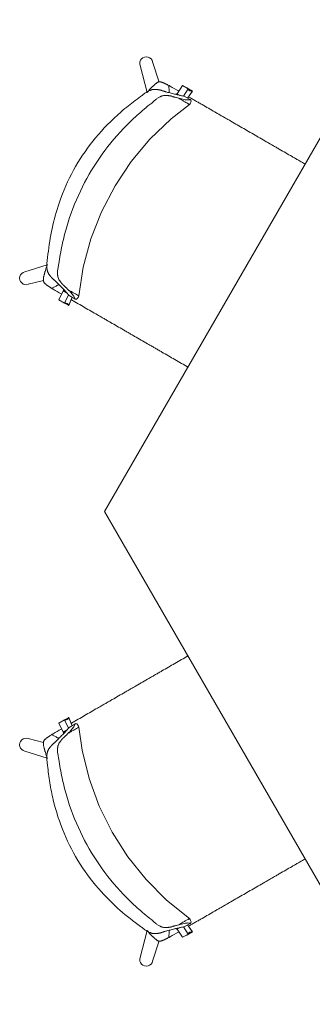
# Model space of a CAD drawing. Header units: millimetres. Extents: x 155927 to 326028, y -36033 to 97293.
# Drawn here: x 184189 to 184783, y 17006 to 18998 of the extents above; entities that cross this region are included whole.
import ezdxf

# ---------------------------------------------------------------- set-up
doc = ezdxf.new("R2010")
doc.units = ezdxf.units.MM
doc.header["$MEASUREMENT"] = 0
doc.layers.add('I-FURN', color=8, linetype='CONTINUOUS', lineweight=9)

msp = doc.modelspace()

# ---------------------------------------------------------------- linework, layer by layer
at = {"layer": 'I-FURN'}
for p, q in [((184935.3, 18997.9), (184360.3, 18002)), ((184432.8, 18905.2), (184446.6, 18850.3)), ((184470.8, 18871.5), (184457.9, 18912.3)), ((184507.4, 18847.8), (184518.5, 18864.3)), ((184518.5, 18864.3), (184530.1, 18857.6)), ((184509.5, 18845.4), (184506.9, 18846.9)), ((184512.5, 18844.8), (184507.4, 18847.8)), ((184530.1, 18857.6), (184520.4, 18843.2)), ((184538.7, 18853.1), (184527.1, 18859.7)), ((184528.3, 18839.2), (184538.7, 18853.1)), ((184528.4, 18839.2), (184538.2, 18852.3)), ((184495.2, 18797.1), (184532.3, 18826.4)), ((184521.9, 18842.9), (184533.7, 18836.1)), ((184532.3, 18826.4), (184533.6, 18827.7)), ((184533.6, 18827.7), (184534.7, 18829.3)), ((184534.7, 18829.3), (184535.2, 18830.7)), ((184535.2, 18830.7), (184535.6, 18832.9)), ((184535.6, 18832.9), (184535.5, 18835.1)), ((184452.5, 18756.1), (184495.2, 18797.1)), ((184414.6, 18710.8), (184452.5, 18756.1)), ((184381.8, 18661.6), (184414.6, 18710.8)), ((184354.4, 18609.1), (184381.8, 18661.6)), ((184332.9, 18554.1), (184354.4, 18609.1)), ((184317.5, 18497), (184332.9, 18554.1)), ((184244.6, 18501.4), (184199.1, 18487.1)), ((184308.4, 18438.6), (184317.5, 18497)), ((184206.2, 18462), (184237, 18469.7)), ((184268.2, 18430.8), (184277, 18448.7)), ((184277, 18448.7), (184284.6, 18444.3)), ((184277.5, 18449.5), (184282.6, 18446.5)), ((184279.7, 18424.1), (184268.2, 18430.8)), ((184276.4, 18425.6), (184288, 18418.9)), ((184287.8, 18440.6), (184279.7, 18424.1)), ((184287.9, 18440.5), (184280.2, 18424.9)), ((184288, 18418.9), (184295.2, 18435.7)), ((184288.5, 18419.8), (184295.3, 18435.7)), ((184288.9, 18439.4), (184300.7, 18432.5)), ((184304.4, 18432.4), (184302.5, 18431.5)), ((184306.1, 18433.9), (184304.4, 18432.4)), ((184307.1, 18435.1), (184306.1, 18433.9)), ((184307.9, 18436.8), (184307.1, 18435.1)), ((184308.4, 18438.6), (184307.9, 18436.8)), ((184360.3, 18002), (184935.4, 17006.1)), ((184268.2, 17573.2), (184279.7, 17579.9)), ((184277, 17555.3), (184268.2, 17573.2)), ((184288, 17585), (184276.4, 17578.4)), ((184279.7, 17579.9), (184287.8, 17563.4)), ((184280.2, 17579.1), (184287.9, 17563.5)), ((184295.2, 17568.2), (184288, 17585)), ((184295.3, 17568.3), (184288.5, 17584.2)), ((184300.7, 17571.4), (184288.9, 17564.6)), ((184302.5, 17572.5), (184304.2, 17571.7)), ((184304.2, 17571.7), (184305.7, 17570.5)), ((184305.7, 17570.5), (184306.7, 17569.4)), ((184306.7, 17569.4), (184307.8, 17567.4)), ((184284.6, 17559.7), (184277, 17555.3)), ((184282.6, 17557.5), (184277.5, 17554.5)), ((184307.8, 17567.4), (184308.4, 17565.4)), ((184315.2, 17518.6), (184308.4, 17565.4)), ((184237, 17534.3), (184206.2, 17542)), ((184199.1, 17516.9), (184244.6, 17502.6)), ((184329.4, 17461.2), (184315.2, 17518.6)), ((184349.7, 17405.6), (184329.4, 17461.2)), ((184375.9, 17352.6), (184349.7, 17405.6)), ((184407.6, 17302.7), (184375.9, 17352.6)), ((184444.6, 17256.6), (184407.6, 17302.7)), ((184486.3, 17214.7), (184444.6, 17256.6)), ((184532.3, 17177.6), (184486.3, 17214.7)), ((184533.8, 17176.1), (184532.3, 17177.6)), ((184534.9, 17174.1), (184533.8, 17176.1)), ((184535.4, 17172.7), (184534.9, 17174.1)), ((184535.6, 17170.8), (184535.4, 17172.7)), ((184535.5, 17168.9), (184535.6, 17170.8)), ((184446.6, 17153.7), (184432.8, 17098.7)), ((184506.9, 17157), (184509.5, 17158.5)), ((184507.4, 17156.2), (184512.5, 17159.2)), ((184518.5, 17139.7), (184507.4, 17156.2)), ((184520.4, 17160.8), (184530.1, 17146.3)), ((184533.7, 17167.9), (184521.9, 17161.1)), ((184527.1, 17144.2), (184538.7, 17150.9)), ((184538.7, 17150.9), (184528.3, 17164.8)), ((184538.2, 17151.7), (184528.4, 17164.8)), ((184457.9, 17091.6), (184470.8, 17132.5)), ((184530.1, 17146.3), (184518.5, 17139.7))]:
    msp.add_line(p, q, dxfattribs=at)
for centre, start, end in [((184445.1, 18909.6), 11.9662, 199.5824), ((184201.8, 18474.3), 101.9896, 289.6059), ((184201.8, 17529.7), 70.3941, 258.0104), ((184445.1, 17094.4), 160.4176, 348.0338)]:
    msp.add_arc(centre, 13.1, start, end, dxfattribs=at)
for centre, major_axis, start_param, end_param in [((184530.7, 18876.7), (-8.7, -15.1), 0.238848, 0.322489), ((184541.7, 18869.2), (-8.7, -15.1), 6.026179, 6.605675), ((184542.2, 18870), (-8.7, -15.1), 6.026179, 6.605675), ((184275.6, 18408.2), (-8.7, -15.1), 2.819103, 3.398599), ((184275.1, 18407.4), (-8.7, -15.1), 2.819103, 3.398599), ((184275.1, 17596.6), (-8.7, 15.1), 2.884586, 3.464082), ((184275.6, 17595.8), (-8.7, 15.1), 2.884586, 3.464082), ((184541.7, 17134.7), (-8.7, 15.1), 5.960696, 6.540192), ((184542.2, 17133.9), (-8.7, 15.1), 5.960696, 6.540192), ((184530.7, 17127.3), (-8.7, 15.1), 5.960696, 6.044337)]:
    msp.add_ellipse(centre, major_axis=major_axis, ratio=0.978487, start_param=start_param, end_param=end_param, dxfattribs=at)
for points, knots in [([(184446.8, 18850.7), (184448.4, 18852.4), (184450.9, 18855.3), (184454, 18858.6), (184455.8, 18860.4), (184457.1, 18861.8), (184458.3, 18863), (184459.5, 18864.2), (184460.7, 18865.3), (184462, 18866.5), (184463.4, 18867.8), (184464.8, 18868.9), (184466, 18869.8), (184466.9, 18870.4), (184467.6, 18870.8), (184468.3, 18871.1), (184469.3, 18871.6), (184470.6, 18872), (184472, 18872.1), (184473.4, 18872.1), (184474.7, 18871.8), (184476, 18871.5), (184477.2, 18871), (184478, 18870.7), (184478.5, 18870.5), (184478.8, 18870.4), (184479.2, 18870.2), (184479.7, 18870), (184480.5, 18869.6), (184481.6, 18869.1), (184482.7, 18868.6), (184483.6, 18868.1), (184484.3, 18867.8), (184485.1, 18867.4), (184486.1, 18866.9), (184487.8, 18866.1), (184489.3, 18865.3), (184490.3, 18864.8)], [0, 0, 0, 0, 0.125, 0.1875, 0.21875, 0.25, 0.28125, 0.3125, 0.34375, 0.375, 0.40625, 0.4375, 0.46875, 0.484375, 0.5, 0.515625, 0.53125, 0.5625, 0.59375, 0.625, 0.65625, 0.6875, 0.71875, 0.734375, 0.742188, 0.75, 0.757812, 0.765625, 0.78125, 0.8125, 0.84375, 0.859375, 0.875, 0.890625, 0.90625, 0.9375, 1, 1, 1, 1]), ([(184491.2, 18849.7), (184491.2, 18850.1), (184491.3, 18852.7), (184491.3, 18857.7), (184490.7, 18862.4), (184490.3, 18864.8)], [0.93933321, 0.93933321, 0.93933321, 0.93933321, 0.94444444, 0.97222222, 1, 1, 1, 1]), ([(184433.5, 18842.1), (184435.6, 18843.9), (184439.5, 18847), (184444.2, 18850.2), (184447.8, 18852.3), (184450.4, 18853.7), (184452.5, 18854.6), (184453.9, 18855.2), (184454.7, 18855.5), (184455.3, 18855.7), (184455.9, 18855.9), (184456.7, 18856.1), (184458, 18856.5), (184459.9, 18856.7), (184461.9, 18856.9), (184463.9, 18856.8), (184465.7, 18856.6), (184467.5, 18856.4), (184468.9, 18856.1), (184469.8, 18856), (184470.4, 18855.9), (184470.8, 18855.9), (184471.2, 18855.8), (184471.7, 18855.8), (184472.6, 18855.6), (184473.8, 18855.3), (184475.2, 18855), (184476.8, 18854.4), (184478.5, 18853.8), (184480.1, 18853.2), (184481.3, 18852.8), (184482.6, 18852.5), (184484.3, 18852), (184487.2, 18851.2), (184491.3, 18850.1), (184495.8, 18848.9), (184500, 18847.8), (184504.1, 18846.7), (184507.9, 18845.8), (184511.4, 18845), (184513.5, 18844.6), (184514.5, 18844.4)], [0, 0, 0, 0, 0.035714, 0.071429, 0.089286, 0.107143, 0.125, 0.133929, 0.138393, 0.142857, 0.147321, 0.151786, 0.160714, 0.178571, 0.196429, 0.214286, 0.232143, 0.25, 0.267857, 0.276786, 0.28125, 0.285714, 0.290179, 0.294643, 0.303571, 0.321429, 0.339286, 0.357143, 0.392857, 0.410714, 0.428571, 0.446429, 0.464286, 0.5, 0.571429, 0.642857, 0.714286, 0.785714, 0.857143, 0.928571, 1, 1, 1, 1]), ([(184510.7, 18838.9), (184509.1, 18839.3), (184506.7, 18839.9), (184503.9, 18840.6), (184502.3, 18841), (184501.1, 18841.4), (184500, 18841.7), (184498.5, 18842.2), (184497.2, 18842.7), (184495.7, 18843.2), (184494.6, 18843.5), (184493.5, 18843.7), (184492.7, 18843.8), (184492.2, 18843.9), (184491.8, 18843.9), (184491.4, 18844), (184490.9, 18844), (184490, 18844.1), (184488.6, 18844.3), (184486.8, 18844.5), (184484.9, 18844.6), (184482.9, 18844.6), (184480.9, 18844.5), (184479.1, 18844.1), (184477.8, 18843.8), (184477, 18843.5), (184476.5, 18843.3), (184475.9, 18843.1), (184475.1, 18842.7), (184473.8, 18842.1), (184471.8, 18841.1), (184469.3, 18839.7), (184465.9, 18837.5), (184461.6, 18834.2), (184458, 18830.9), (184456.1, 18829.1)], [0, 0, 0, 0, 0.125, 0.1875, 0.21875, 0.25, 0.28125, 0.3125, 0.375, 0.40625, 0.4375, 0.46875, 0.484375, 0.492188, 0.5, 0.507812, 0.515625, 0.53125, 0.5625, 0.59375, 0.625, 0.65625, 0.6875, 0.71875, 0.734375, 0.742188, 0.75, 0.757812, 0.765625, 0.78125, 0.8125, 0.84375, 0.875, 0.9375, 1, 1, 1, 1]), ([(184507.4, 18847.7), (184507, 18847.6), (184506.2, 18847.2), (184505.3, 18846.8), (184504.9, 18846.6)], [-0.8741323, -0.8741323, -0.8741323, -0.8741323, -0.6666667, -0.4718724, -0.4718724, -0.4718724, -0.4718724]), ([(184245.4, 18516.3), (184247, 18533.9), (184252, 18568.9), (184266.8, 18626.1), (184291.7, 18686.3), (184329.9, 18746.1), (184369.6, 18789.9), (184405.1, 18821.1), (184423.9, 18835.3), (184433.5, 18842.1)], [-1, -1, -1, -1, -0.863636, -0.727273, -0.545455, -0.363636, -0.181818, -0.090909, 0, 0, 0, 0]), ([(184456.1, 18829.1), (184445.9, 18821.2), (184426.2, 18804.7), (184389.3, 18768.7), (184348.4, 18718.7), (184309.7, 18651.6), (184286.8, 18591.3), (184274.2, 18541.3), (184269.7, 18516), (184268, 18503.2)], [-1, -1, -1, -1, -0.9, -0.8, -0.6, -0.4, -0.2, -0.1, 0, 0, 0, 0]), ([(184510.7, 18838.9), (184513.3, 18837.4), (184517.9, 18834.7), (184523.4, 18831.5), (184527.6, 18829.1), (184529.9, 18827.8), (184531.1, 18827.1), (184531.7, 18826.7), (184532.2, 18826.5), (184532.3, 18826.4), (184532.3, 18826.4)], [0, 0, 0, 0, 0.1111111, 0.2222222, 0.3333333, 0.4444444, 0.5, 0.5555556, 0.6111111, 0.6625707, 0.6625707, 0.6625707, 0.6625707]), ([(184529.7, 18842.3), (184530.3, 18841.9), (184533.1, 18840.3), (184538.2, 18837.4), (184545, 18833.5), (184551.7, 18829.6), (184560.4, 18824.6), (184571.1, 18818.4), (184581.7, 18812.3), (184590.3, 18807.3), (184596.9, 18803.5), (184603.5, 18799.7), (184612.2, 18794.7), (184622.9, 18788.5), (184635.8, 18781), (184648.9, 18773.5), (184662.1, 18765.9), (184675, 18758.4), (184685.9, 18752.1), (184694.6, 18747.1), (184701.2, 18743.3), (184707.8, 18739.5), (184716.5, 18734.5), (184727.3, 18728.2), (184738.1, 18722), (184746.8, 18716.9), (184753.4, 18713.1), (184760, 18709.3), (184764.4, 18706.8), (184766.7, 18705.5), (184766.8, 18705.4)], [-0.8977274, -0.8977274, -0.8977274, -0.8977274, -0.8928571, -0.875, -0.8571429, -0.8392857, -0.8214286, -0.7857143, -0.75, -0.7321429, -0.7142857, -0.6964286, -0.6785714, -0.6428571, -0.6071429, -0.5714286, -0.5357143, -0.5, -0.4642857, -0.4464286, -0.4285714, -0.4107143, -0.3928571, -0.3571429, -0.3214286, -0.3035714, -0.2857143, -0.2678571, -0.25, -0.2492433, -0.2492433, -0.2492433, -0.2492433]), ([(184283.9, 18445), (184282.6, 18446.6), (184280.3, 18449.1), (184276.7, 18452.9), (184273.7, 18455.9), (184270.6, 18459), (184267.3, 18462.3), (184264.4, 18465.2), (184261.9, 18467.7), (184260.3, 18469.2), (184259.1, 18470.4), (184257.8, 18471.5), (184256.4, 18472.6), (184255.1, 18473.8), (184254.1, 18474.8), (184253.3, 18475.7), (184252.7, 18476.4), (184252.4, 18476.8), (184252.1, 18477.1), (184251.9, 18477.4), (184251.5, 18477.9), (184250.9, 18478.6), (184250, 18479.8), (184248.9, 18481.2), (184247.8, 18482.7), (184246.8, 18484.3), (184245.9, 18486.2), (184245.2, 18487.9), (184244.9, 18489.2), (184244.7, 18490), (184244.5, 18490.6), (184244.4, 18491.2), (184244.3, 18492), (184244.1, 18493.6), (184243.8, 18495.9), (184243.7, 18498.8), (184243.7, 18503), (184244.1, 18508.6), (184244.9, 18513.6), (184245.4, 18516.3)], [0, 0, 0, 0, 0.142857, 0.214286, 0.285714, 0.357143, 0.428571, 0.5, 0.535714, 0.571429, 0.589286, 0.607143, 0.642857, 0.660714, 0.678571, 0.696429, 0.705357, 0.709821, 0.714286, 0.71875, 0.723214, 0.732143, 0.75, 0.767857, 0.785714, 0.803571, 0.821429, 0.839286, 0.848214, 0.852679, 0.857143, 0.861607, 0.866071, 0.875, 0.892857, 0.910714, 0.928571, 0.964286, 1, 1, 1, 1]), ([(184253.1, 18454.1), (184252.2, 18454.7), (184250.8, 18455.6), (184249.2, 18456.7), (184248.3, 18457.3), (184247.6, 18457.8), (184246.9, 18458.2), (184246.1, 18458.8), (184245.1, 18459.5), (184244.1, 18460.2), (184243.4, 18460.7), (184243, 18461), (184242.6, 18461.3), (184242.3, 18461.5), (184241.9, 18461.8), (184241.2, 18462.4), (184240.3, 18463.2), (184239.3, 18464.1), (184238.4, 18465.1), (184237.7, 18466.3), (184237.1, 18467.6), (184236.8, 18468.9), (184236.7, 18470), (184236.7, 18470.8), (184236.7, 18471.6), (184236.7, 18472.7), (184236.9, 18474.1), (184237.1, 18475.9), (184237.5, 18477.8), (184237.9, 18479.5), (184238.3, 18481.1), (184238.7, 18482.7), (184239.2, 18484.4), (184239.7, 18486.2), (184240.4, 18488.6), (184241.8, 18493), (184242.9, 18496.6), (184243.7, 18498.9)], [0, 0, 0, 0, 0.0625, 0.09375, 0.109375, 0.125, 0.140625, 0.15625, 0.1875, 0.21875, 0.234375, 0.242188, 0.25, 0.257812, 0.265625, 0.28125, 0.3125, 0.34375, 0.375, 0.40625, 0.4375, 0.46875, 0.484375, 0.5, 0.515625, 0.53125, 0.5625, 0.59375, 0.625, 0.65625, 0.6875, 0.71875, 0.75, 0.78125, 0.8125, 0.875, 1, 1, 1, 1]), ([(184268, 18503.2), (184267.3, 18500.7), (184266.3, 18495.9), (184265.6, 18490.5), (184265.4, 18486.5), (184265.4, 18483.7), (184265.5, 18481.4), (184265.7, 18479.9), (184265.8, 18479.1), (184265.8, 18478.5), (184265.9, 18477.9), (184266.1, 18477.1), (184266.4, 18475.8), (184267, 18474.1), (184267.9, 18472.2), (184268.9, 18470.5), (184270, 18469), (184271, 18467.5), (184271.9, 18466.4), (184272.4, 18465.6), (184272.7, 18465.2), (184273, 18464.9), (184273.2, 18464.6), (184273.5, 18464.2), (184274, 18463.5), (184274.7, 18462.7), (184275.6, 18461.8), (184276.7, 18460.8), (184277.8, 18459.9), (184279, 18458.9), (184279.9, 18458.1), (184280.7, 18457.2), (184281.9, 18456.1), (184283.9, 18454), (184285.7, 18452.3), (184286.8, 18451.1)], [0, 0, 0, 0, 0.0625, 0.125, 0.15625, 0.1875, 0.21875, 0.234375, 0.242188, 0.25, 0.257812, 0.265625, 0.28125, 0.3125, 0.34375, 0.375, 0.40625, 0.4375, 0.46875, 0.484375, 0.492188, 0.5, 0.507812, 0.515625, 0.53125, 0.5625, 0.59375, 0.625, 0.6875, 0.71875, 0.75, 0.78125, 0.8125, 0.875, 1, 1, 1, 1]), ([(184253.1, 18454.1), (184255.5, 18455), (184259.8, 18456.8), (184264.6, 18459.5), (184267.2, 18461.2), (184267.9, 18461.8)], [0, 0, 0, 0, 0.02777778, 0.05555556, 0.06696683, 0.06696683, 0.06696683, 0.06696683]), ([(184277.2, 18452.3), (184277.2, 18451.8), (184277.3, 18450.8), (184277.4, 18449.9), (184277.5, 18449.4)], [-0.5281276, -0.5281276, -0.5281276, -0.5281276, -0.3333333, -0.1189454, -0.1189454, -0.1189454, -0.1189454]), ([(184308.4, 18438.6), (184308.4, 18438.6), (184308.3, 18438.7), (184307.8, 18438.9), (184307, 18439.4), (184305.3, 18440.4), (184301.9, 18442.3), (184295.7, 18445.9), (184290, 18449.2), (184286.8, 18451.1)], [0.3374293, 0.3374293, 0.3374293, 0.3374293, 0.3888889, 0.4444444, 0.5138889, 0.5833333, 0.7222222, 0.8611111, 1, 1, 1, 1]), ([(184529.5, 18294.3), (184529.4, 18294.4), (184525.1, 18296.9), (184516.2, 18302), (184502.9, 18309.7), (184489.8, 18317.2), (184479, 18323.5), (184470.2, 18328.6), (184463.6, 18332.4), (184457, 18336.2), (184448.3, 18341.2), (184437.6, 18347.4), (184426.9, 18353.6), (184418.3, 18358.5), (184411.7, 18362.3), (184405.2, 18366.1), (184396.5, 18371.1), (184385.7, 18377.3), (184374.9, 18383.6), (184366.2, 18388.6), (184359.5, 18392.5), (184352.9, 18396.3), (184344.2, 18401.3), (184333.4, 18407.6), (184320.3, 18415.1), (184307, 18422.8), (184297.7, 18428.2), (184292.8, 18431), (184292.4, 18431.2)], [-0.7503695, -0.7503695, -0.7503695, -0.7503695, -0.75, -0.7142857, -0.6785714, -0.6428571, -0.6071429, -0.5892857, -0.5714286, -0.5535714, -0.5357143, -0.5, -0.4642857, -0.4464286, -0.4285714, -0.4107143, -0.3928571, -0.3571429, -0.3214286, -0.3035714, -0.2857143, -0.2678571, -0.25, -0.2142857, -0.1785714, -0.1428571, -0.1071429, -0.103964, -0.103964, -0.103964, -0.103964]), ([(184292.4, 17572.8), (184292.8, 17573), (184297.6, 17575.8), (184307, 17581.2), (184320.3, 17588.9), (184333.4, 17596.4), (184344.2, 17602.7), (184352.9, 17607.7), (184359.5, 17611.5), (184366.2, 17615.4), (184374.9, 17620.4), (184385.7, 17626.7), (184396.5, 17632.9), (184405.2, 17637.9), (184411.7, 17641.7), (184418.3, 17645.4), (184426.9, 17650.4), (184437.6, 17656.6), (184448.3, 17662.8), (184457, 17667.8), (184463.6, 17671.6), (184470.2, 17675.4), (184479, 17680.5), (184489.8, 17686.8), (184502.9, 17694.3), (184516.2, 17702), (184525.1, 17707.1), (184529.5, 17709.6), (184529.5, 17709.7)], [-0.896036, -0.896036, -0.896036, -0.896036, -0.8928571, -0.8571429, -0.8214286, -0.7857143, -0.75, -0.7321429, -0.7142857, -0.6964286, -0.6785714, -0.6428571, -0.6071429, -0.5892857, -0.5714286, -0.5535714, -0.5357143, -0.5, -0.4642857, -0.4464286, -0.4285714, -0.4107143, -0.3928571, -0.3571429, -0.3214286, -0.2857143, -0.25, -0.2496035, -0.2496035, -0.2496035, -0.2496035]), ([(184243.7, 17505.1), (184242.9, 17507.4), (184241.8, 17511), (184240.4, 17515.4), (184239.7, 17517.8), (184239.2, 17519.6), (184238.7, 17521.3), (184238.3, 17522.8), (184237.9, 17524.5), (184237.5, 17526.2), (184237.1, 17528.1), (184236.9, 17529.8), (184236.7, 17531.3), (184236.7, 17532.4), (184236.7, 17533.2), (184236.7, 17534), (184236.8, 17535.1), (184237.1, 17536.3), (184237.7, 17537.7), (184238.4, 17538.9), (184239.3, 17539.9), (184240.3, 17540.8), (184241.2, 17541.6), (184241.9, 17542.2), (184242.3, 17542.5), (184242.6, 17542.7), (184243, 17543), (184243.4, 17543.3), (184244.1, 17543.8), (184245.1, 17544.5), (184246.1, 17545.2), (184246.9, 17545.8), (184247.6, 17546.2), (184248.3, 17546.7), (184249.2, 17547.3), (184250.8, 17548.4), (184252.2, 17549.3), (184253.1, 17549.9)], [0, 0, 0, 0, 0.125, 0.1875, 0.21875, 0.25, 0.28125, 0.3125, 0.34375, 0.375, 0.40625, 0.4375, 0.46875, 0.484375, 0.5, 0.515625, 0.53125, 0.5625, 0.59375, 0.625, 0.65625, 0.6875, 0.71875, 0.734375, 0.742188, 0.75, 0.757812, 0.765625, 0.78125, 0.8125, 0.84375, 0.859375, 0.875, 0.890625, 0.90625, 0.9375, 1, 1, 1, 1]), ([(184245.4, 17487.7), (184244.9, 17490.4), (184244.1, 17495.4), (184243.7, 17501), (184243.7, 17505.2), (184243.8, 17508.1), (184244.1, 17510.4), (184244.3, 17511.9), (184244.4, 17512.8), (184244.5, 17513.4), (184244.7, 17514), (184244.9, 17514.8), (184245.2, 17516.1), (184245.9, 17517.8), (184246.8, 17519.7), (184247.8, 17521.3), (184248.9, 17522.8), (184250, 17524.2), (184250.9, 17525.3), (184251.5, 17526.1), (184251.9, 17526.5), (184252.1, 17526.9), (184252.4, 17527.2), (184252.7, 17527.6), (184253.3, 17528.3), (184254.1, 17529.2), (184255.1, 17530.2), (184256.4, 17531.4), (184257.8, 17532.5), (184259.1, 17533.6), (184260, 17534.5), (184261, 17535.4), (184262.2, 17536.6), (184264.4, 17538.8), (184267.3, 17541.7), (184270.6, 17545), (184273.7, 17548.1), (184276.7, 17551.1), (184279.4, 17553.9), (184281.9, 17556.6), (184283.3, 17558.2), (184283.9, 17558.9)], [0, 0, 0, 0, 0.035714, 0.071429, 0.089286, 0.107143, 0.125, 0.133929, 0.138393, 0.142857, 0.147321, 0.151786, 0.160714, 0.178571, 0.196429, 0.214286, 0.232143, 0.25, 0.267857, 0.276786, 0.28125, 0.285714, 0.290179, 0.294643, 0.303571, 0.321429, 0.339286, 0.357143, 0.392857, 0.410714, 0.428571, 0.446429, 0.464286, 0.5, 0.571429, 0.642857, 0.714286, 0.785714, 0.857143, 0.928571, 1, 1, 1, 1]), ([(184267.9, 17542.2), (184267.2, 17542.7), (184264.6, 17544.5), (184259.8, 17547.2), (184255.5, 17549), (184253.1, 17549.9)], [0.93303317, 0.93303317, 0.93303317, 0.93303317, 0.94444444, 0.97222222, 1, 1, 1, 1]), ([(184286.8, 17552.9), (184285.7, 17551.7), (184283.9, 17550), (184281.9, 17547.9), (184280.7, 17546.8), (184279.9, 17545.9), (184279, 17545), (184277.8, 17544.1), (184276.7, 17543.1), (184275.6, 17542.1), (184274.7, 17541.3), (184274, 17540.5), (184273.5, 17539.8), (184273.2, 17539.4), (184273, 17539.1), (184272.7, 17538.8), (184272.4, 17538.3), (184271.9, 17537.6), (184271, 17536.5), (184270, 17535), (184268.9, 17533.5), (184267.9, 17531.8), (184267, 17529.9), (184266.4, 17528.2), (184266.1, 17526.9), (184265.9, 17526.1), (184265.8, 17525.5), (184265.8, 17524.9), (184265.7, 17524), (184265.5, 17522.6), (184265.4, 17520.3), (184265.4, 17517.5), (184265.6, 17513.5), (184266.3, 17508), (184267.3, 17503.3), (184268, 17500.8)], [0, 0, 0, 0, 0.125, 0.1875, 0.21875, 0.25, 0.28125, 0.3125, 0.375, 0.40625, 0.4375, 0.46875, 0.484375, 0.492188, 0.5, 0.507812, 0.515625, 0.53125, 0.5625, 0.59375, 0.625, 0.65625, 0.6875, 0.71875, 0.734375, 0.742188, 0.75, 0.757812, 0.765625, 0.78125, 0.8125, 0.84375, 0.875, 0.9375, 1, 1, 1, 1]), ([(184277.5, 17554.6), (184277.4, 17554.1), (184277.3, 17553.2), (184277.2, 17552.2), (184277.2, 17551.7)], [-0.8810546, -0.8810546, -0.8810546, -0.8810546, -0.6666667, -0.4718724, -0.4718724, -0.4718724, -0.4718724]), ([(184286.8, 17552.9), (184289.4, 17554.4), (184294, 17557.1), (184299.6, 17560.3), (184303.7, 17562.6), (184306, 17564), (184307.2, 17564.7), (184307.9, 17565.1), (184308.3, 17565.3), (184308.4, 17565.4), (184308.4, 17565.4)], [0, 0, 0, 0, 0.1111111, 0.2222222, 0.3333333, 0.4444444, 0.5, 0.5555556, 0.6111111, 0.6625707, 0.6625707, 0.6625707, 0.6625707]), ([(184268, 17500.8), (184269.7, 17488), (184274.2, 17462.7), (184286.8, 17412.7), (184309.7, 17352.3), (184348.4, 17285.2), (184389.3, 17235.2), (184426.2, 17199.3), (184445.9, 17182.8), (184456.1, 17174.9)], [-1, -1, -1, -1, -0.9, -0.8, -0.6, -0.4, -0.2, -0.1, 0, 0, 0, 0]), ([(184433.5, 17161.9), (184419, 17172), (184391.2, 17193.9), (184349.1, 17235.3), (184309.4, 17286.9), (184276.7, 17350), (184258.6, 17406.3), (184249.4, 17452.6), (184246.4, 17476), (184245.4, 17487.7)], [-1, -1, -1, -1, -0.863636, -0.727273, -0.545455, -0.363636, -0.181818, -0.090909, 0, 0, 0, 0]), ([(184766.8, 17298.6), (184766.7, 17298.5), (184764.5, 17297.2), (184760, 17294.7), (184753.4, 17290.9), (184746.8, 17287), (184738.1, 17282), (184727.3, 17275.8), (184716.5, 17269.5), (184707.8, 17264.5), (184701.2, 17260.7), (184694.6, 17256.9), (184685.9, 17251.8), (184675, 17245.6), (184662.1, 17238.1), (184648.9, 17230.5), (184635.8, 17222.9), (184622.9, 17215.5), (184612.2, 17209.3), (184603.5, 17204.3), (184596.9, 17200.4), (184590.3, 17196.7), (184581.7, 17191.7), (184571.1, 17185.6), (184560.4, 17179.4), (184551.7, 17174.4), (184545, 17170.5), (184538.2, 17166.6), (184533.2, 17163.7), (184530.3, 17162), (184529.7, 17161.7)], [-0.7508218, -0.7508218, -0.7508218, -0.7508218, -0.75, -0.7321429, -0.7142857, -0.6964286, -0.6785714, -0.6428571, -0.6071429, -0.5892857, -0.5714286, -0.5535714, -0.5357143, -0.5, -0.4642857, -0.4285714, -0.3928571, -0.3571429, -0.3214286, -0.3035714, -0.2857143, -0.2678571, -0.25, -0.2142857, -0.1785714, -0.1607143, -0.1428571, -0.125, -0.1071429, -0.1022726, -0.1022726, -0.1022726, -0.1022726]), ([(184456.1, 17174.9), (184458, 17173.1), (184461.6, 17169.8), (184465.9, 17166.5), (184469.3, 17164.3), (184471.8, 17162.9), (184473.8, 17161.9), (184475.1, 17161.2), (184475.9, 17160.9), (184476.5, 17160.7), (184477, 17160.5), (184477.8, 17160.2), (184479.1, 17159.9), (184480.9, 17159.5), (184482.9, 17159.4), (184484.9, 17159.4), (184486.8, 17159.5), (184488.6, 17159.7), (184490, 17159.9), (184490.9, 17160), (184491.4, 17160), (184491.8, 17160), (184492.2, 17160.1), (184492.7, 17160.1), (184493.5, 17160.2), (184494.6, 17160.5), (184495.7, 17160.8), (184497.2, 17161.2), (184498.5, 17161.8), (184500, 17162.3), (184501.1, 17162.6), (184502.3, 17162.9), (184503.9, 17163.4), (184506.7, 17164.1), (184509.1, 17164.7), (184510.7, 17165.1)], [0, 0, 0, 0, 0.0625, 0.125, 0.15625, 0.1875, 0.21875, 0.234375, 0.242188, 0.25, 0.257812, 0.265625, 0.28125, 0.3125, 0.34375, 0.375, 0.40625, 0.4375, 0.46875, 0.484375, 0.492188, 0.5, 0.507812, 0.515625, 0.53125, 0.5625, 0.59375, 0.625, 0.6875, 0.71875, 0.75, 0.78125, 0.8125, 0.875, 1, 1, 1, 1]), ([(184532.3, 17177.6), (184532.3, 17177.6), (184532.2, 17177.5), (184531.7, 17177.3), (184530.9, 17176.8), (184529.2, 17175.8), (184525.8, 17173.9), (184519.6, 17170.3), (184513.9, 17167), (184510.7, 17165.1)], [0.3374293, 0.3374293, 0.3374293, 0.3374293, 0.3888889, 0.4444444, 0.5138889, 0.5833333, 0.7222222, 0.8611111, 1, 1, 1, 1]), ([(184514.5, 17159.6), (184512.5, 17159.2), (184509.2, 17158.5), (184504.1, 17157.3), (184500, 17156.2), (184495.8, 17155.1), (184491.3, 17153.9), (184487.2, 17152.8), (184483.9, 17151.9), (184481.7, 17151.3), (184480.1, 17150.8), (184478.5, 17150.2), (184476.8, 17149.6), (184475.2, 17149), (184473.8, 17148.6), (184472.6, 17148.4), (184471.7, 17148.2), (184471.2, 17148.1), (184470.8, 17148.1), (184470.4, 17148), (184469.8, 17148), (184468.9, 17147.8), (184467.5, 17147.6), (184465.7, 17147.4), (184463.9, 17147.2), (184461.9, 17147.1), (184459.9, 17147.2), (184458, 17147.5), (184456.7, 17147.9), (184455.9, 17148.1), (184455.3, 17148.3), (184454.7, 17148.5), (184453.9, 17148.8), (184452.5, 17149.4), (184450.4, 17150.3), (184447.8, 17151.7), (184444.2, 17153.8), (184439.5, 17156.9), (184435.6, 17160.1), (184433.5, 17161.9)], [0, 0, 0, 0, 0.142857, 0.214286, 0.285714, 0.357143, 0.428571, 0.5, 0.535714, 0.571429, 0.589286, 0.607143, 0.642857, 0.660714, 0.678571, 0.696429, 0.705357, 0.709821, 0.714286, 0.71875, 0.723214, 0.732143, 0.75, 0.767857, 0.785714, 0.803571, 0.821429, 0.839286, 0.848214, 0.852679, 0.857143, 0.861607, 0.866071, 0.875, 0.892857, 0.910714, 0.928571, 0.964286, 1, 1, 1, 1]), ([(184490.3, 17139.1), (184489.3, 17138.7), (184487.8, 17137.9), (184486.1, 17137), (184485.1, 17136.5), (184484.3, 17136.2), (184483.6, 17135.8), (184482.7, 17135.4), (184481.6, 17134.9), (184480.5, 17134.3), (184479.7, 17134), (184479.2, 17133.8), (184478.8, 17133.6), (184478.5, 17133.5), (184478, 17133.3), (184477.2, 17132.9), (184476, 17132.5), (184474.7, 17132.1), (184473.4, 17131.9), (184472, 17131.8), (184470.6, 17132), (184469.3, 17132.4), (184468.3, 17132.8), (184467.6, 17133.2), (184466.9, 17133.6), (184466, 17134.2), (184464.8, 17135.1), (184463.4, 17136.2), (184462, 17137.4), (184460.7, 17138.7), (184459.5, 17139.8), (184458.3, 17141), (184457.1, 17142.2), (184455.8, 17143.5), (184454, 17145.4), (184450.9, 17148.7), (184448.4, 17151.5), (184446.8, 17153.3)], [0, 0, 0, 0, 0.0625, 0.09375, 0.109375, 0.125, 0.140625, 0.15625, 0.1875, 0.21875, 0.234375, 0.242188, 0.25, 0.257812, 0.265625, 0.28125, 0.3125, 0.34375, 0.375, 0.40625, 0.4375, 0.46875, 0.484375, 0.5, 0.515625, 0.53125, 0.5625, 0.59375, 0.625, 0.65625, 0.6875, 0.71875, 0.75, 0.78125, 0.8125, 0.875, 1, 1, 1, 1]), ([(184490.3, 17139.1), (184490.7, 17141.6), (184491.3, 17146.3), (184491.3, 17151.2), (184491.2, 17153.9), (184491.2, 17154.3)], [0, 0, 0, 0, 0.02777778, 0.05555556, 0.06066679, 0.06066679, 0.06066679, 0.06066679]), ([(184504.9, 17157.4), (184505.3, 17157.2), (184506.2, 17156.8), (184507, 17156.4), (184507.4, 17156.3)], [-0.5281276, -0.5281276, -0.5281276, -0.5281276, -0.3333333, -0.1258677, -0.1258677, -0.1258677, -0.1258677])]:
    msp.add_open_spline(points, degree=3, knots=knots, dxfattribs=at)
for points in [[(184490.3, 18864.8), (184490.8, 18864.5), (184492, 18864), (184493.1, 18863.4), (184493.7, 18863.1)], [(184493.7, 18863.1), (184499, 18860), (184504.5, 18856.9), (184510.1, 18853.6)], [(184514.5, 18844.4), (184515.8, 18844.1), (184518.4, 18843.6), (184520.7, 18843.1), (184521.9, 18842.9)], [(184533.7, 18836.1), (184533.3, 18835.8), (184532.2, 18835.4), (184529.6, 18835.2), (184526.1, 18835.5), (184521.7, 18836.3), (184516.5, 18837.4), (184512.7, 18838.3), (184510.7, 18838.9)], [(184534.8, 18835.5), (184535.1, 18835.3), (184535.5, 18835), (184535.4, 18835.1), (184534.9, 18835.4), (184534.2, 18835.8), (184533.7, 18836.1)], [(184244.9, 18502.4), (184244.5, 18501.2), (184244.1, 18500.1), (184243.7, 18498.9)], [(184243.7, 18498.9), (184244.1, 18500), (184244.5, 18501.2), (184244.9, 18502.4)], [(184256.4, 18452), (184255.8, 18452.4), (184254.7, 18453.1), (184253.7, 18453.8), (184253.1, 18454.1)], [(184272.7, 18442.6), (184267.1, 18445.8), (184261.7, 18449), (184256.4, 18452)], [(184288.9, 18439.4), (184288.1, 18440.2), (184286.6, 18442.1), (184284.8, 18444), (184283.9, 18445)], [(184286.8, 18451.1), (184288.3, 18449.6), (184291, 18446.8), (184294.5, 18442.8), (184297.4, 18439.4), (184299.5, 18436.5), (184300.6, 18434.2), (184300.7, 18433), (184300.7, 18432.5)], [(184300.7, 18432.5), (184301.2, 18432.3), (184301.9, 18431.9), (184302.4, 18431.5), (184302.5, 18431.5), (184302.1, 18431.7), (184301.8, 18431.9)], [(184300.7, 17571.4), (184300.7, 17571), (184300.6, 17569.8), (184299.5, 17567.5), (184297.4, 17564.6), (184294.5, 17561.1), (184291, 17557.2), (184288.3, 17554.4), (184286.8, 17552.9)], [(184301.8, 17572.1), (184302.1, 17572.3), (184302.5, 17572.5), (184302.4, 17572.5), (184301.9, 17572.1), (184301.2, 17571.7), (184300.7, 17571.4)], [(184253.1, 17549.9), (184253.7, 17550.2), (184254.7, 17550.9), (184255.8, 17551.6), (184256.4, 17552)], [(184256.4, 17552), (184261.7, 17555), (184267.1, 17558.2), (184272.7, 17561.4)], [(184283.9, 17558.9), (184284.8, 17560), (184286.6, 17561.9), (184288.1, 17563.7), (184288.9, 17564.6)], [(184244.9, 17501.6), (184244.5, 17502.8), (184244.1, 17503.9), (184243.7, 17505.1)], [(184243.7, 17505.1), (184244.1, 17503.9), (184244.5, 17502.7), (184244.9, 17501.6)], [(184510.1, 17150.4), (184504.5, 17147.1), (184499, 17144), (184493.7, 17140.9)], [(184510.7, 17165.1), (184512.7, 17165.7), (184516.5, 17166.6), (184521.7, 17167.7), (184526.1, 17168.5), (184529.6, 17168.8), (184532.2, 17168.6), (184533.3, 17168.2), (184533.7, 17167.9)], [(184521.9, 17161.1), (184520.7, 17160.8), (184518.4, 17160.4), (184515.8, 17159.9), (184514.5, 17159.6)], [(184533.7, 17167.9), (184534.2, 17168.2), (184534.9, 17168.6), (184535.4, 17168.9), (184535.5, 17168.9), (184535.1, 17168.7), (184534.8, 17168.5)], [(184493.7, 17140.9), (184493.1, 17140.6), (184492, 17140), (184490.8, 17139.4), (184490.3, 17139.1)]]:
    msp.add_open_spline(points, degree=3, dxfattribs=at)

doc.saveas('drawing.dxf')
